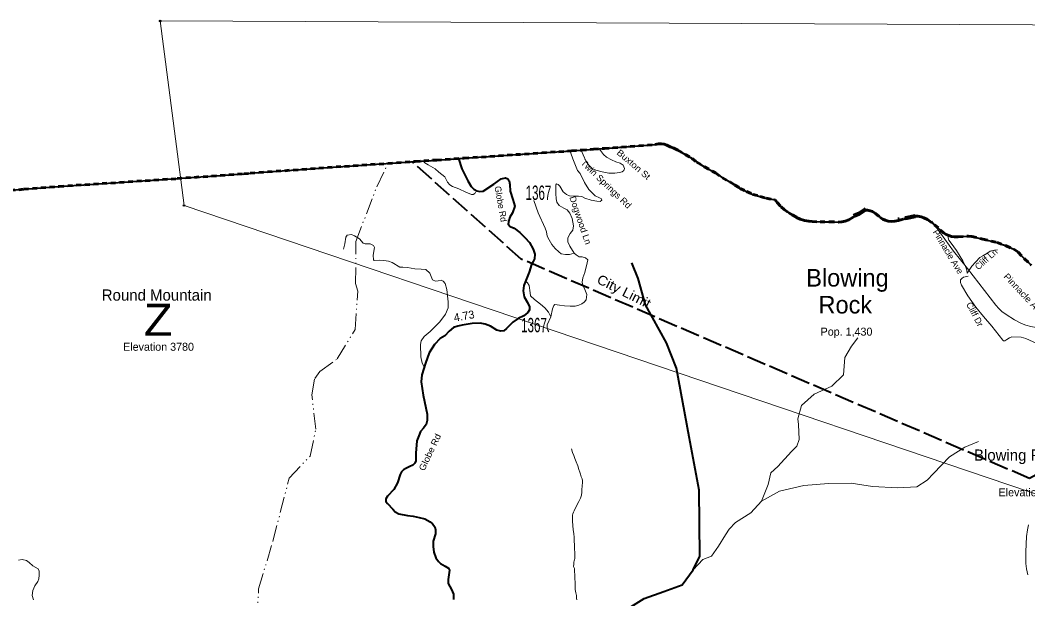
# Model space of a CAD drawing. Extents: x 354162 to 401331, y 224837 to 267610.
# Drawn here: x 366822 to 369970, y 265022 to 266830 of the extents above; entities that cross this region are included whole.
import ezdxf
from ezdxf.enums import TextEntityAlignment as Align

# ---------------------------------------------------------------- set-up
doc = ezdxf.new("R2010")
doc.units = 0
doc.header["$LTSCALE"] = 10
doc.header["$PDMODE"] = 32
doc.header["$PDSIZE"] = 5
for name, pattern in [('DASH_DOUBLE_DOT', [9.2, 5, -1.2, 0.3, -1.2, 0.3, -1.2]), ('LONG_DASHED', [7.5, 6, -1.5]), ('SHORT_DASHED', [2.7, 1.5, -1.2])]:
    doc.linetypes.add(name, pattern=pattern)
for name, color, linetype in [('1', 7, 'Continuous'), ('13', 7, 'Continuous'), ('9', 7, 'Continuous')]:
    doc.layers.add(name, color=color, linetype=linetype)
for name, color, linetype, lineweight in [('10', 7, 'Continuous', 13), ('11', 7, 'Continuous', 40), ('17', 7, 'Continuous', 25), ('19', 7, 'Continuous', 25), ('3', 7, 'Continuous', 158), ('32', 7, 'Continuous', 25), ('35', 7, 'Continuous', 13), ('48', 7, 'LONG_DASHED', 40), ('49', 7, 'LONG_DASHED', 40), ('52', 7, 'SHORT_DASHED', 60), ('53', 7, 'Continuous', 40), ('59', 7, 'DASH_DOUBLE_DOT', 13), ('62', 7, 'Continuous', 13), ('63', 7, 'Continuous', 13), ('8', 7, 'Continuous', 25)]:
    doc.layers.add(name, color=color, linetype=linetype, lineweight=lineweight)

msp = doc.modelspace()

# ---------------------------------------------------------------- linework, layer by layer
at = {"layer": '1'}
for p in [(367259.71, 266827.06), (367334.16, 266250.64)]:
    msp.add_point(p, dxfattribs=at)
at = {"layer": '3'}
msp.add_line((369570.13, 266207.82), (369567.28, 266207.27), dxfattribs=at)
for points in [[(369463.81, 266239.71), (369459.94, 266236.11), (369441.94, 266224.61), (369428.19, 266219.11), (369426.03, 266218.49)], [(369617.63, 266217.33), (369592.44, 266212.11), (369586.68, 266211)], [(369567.28, 266207.27), (369566.44, 266207.11), (369563.55, 266207.04)]]:
    msp.add_lwpolyline(points, dxfattribs=at)
at = {"layer": '32', "lineweight": 40}
for points in [[(368190.92, 266397.15), (368202.2, 266365.12), (368220.47, 266327.38), (368230.76, 266309.66), (368239.32, 266301.66), (368249.03, 266295.94), (368257.6, 266294.23), (368268.45, 266295.37), (368302.15, 266317.09), (368325, 266333.67), (368338.14, 266336.53), (368344.99, 266333.67), (368350.13, 266327.38), (368351.85, 266315.95), (368352.99, 266295.37), (368360.99, 266269.65), (368367.84, 266248.49), (368360.42, 266227.91), (368351.28, 266213.62), (368348.42, 266203.9), (368346.71, 266191.9), (368352.99, 266185.04), (368365.49, 266179.69), (368382.62, 266166.54), (368398.61, 266150.53), (368413.47, 266135.1), (368424.89, 266114.52), (368430.03, 266099.08), (368428.89, 266083.65), (368424.73, 266075.59)], [(368424.73, 266075.59), (368419.75, 266065.92), (368412.32, 266042.49), (368395.76, 266000.18), (368393.47, 265984.17), (368396.92, 265965.15), (368406.63, 265947.42), (368413.49, 265934.27), (368413.49, 265924.56), (368408.35, 265915.98), (368395.78, 265906.26), (368378.07, 265897.69), (368361.51, 265886.25), (368341.52, 265866.82), (368333.14, 265859.4), (368323.43, 265857.68), (368311.44, 265861.11), (368290.88, 265873.69), (368274.88, 265879.4), (368258.89, 265882.83), (368234.33, 265882.26), (368202.34, 265876.55), (368189.2, 265873.69), (368175.5, 265869.11), (368162.36, 265857.68), (368148.65, 265843.96), (368133.8, 265835.39), (368116.66, 265816.52), (368099.59, 265790.58), (368088.17, 265757.99), (368076.75, 265721.97), (368074.46, 265700.25), (368081.32, 265657.95), (368093.88, 265598.3), (368093.31, 265579.43)], [(368093.31, 265579.43), (368090.46, 265566.86), (368081.89, 265554.85), (368072.75, 265544.56), (368067.04, 265531.41), (368060.75, 265515.41), (368058.47, 265476.53), (368058.06, 265453.36), (368054.64, 265445.35), (368048.93, 265439.07), (368039.22, 265435.64), (368027.22, 265429.35), (368019.22, 265425.35), (368013.51, 265419.06), (368008.94, 265410.48), (368000.95, 265384.76), (367988.95, 265363.03), (367969.53, 265342.45), (367964.39, 265334.45), (367964.39, 265326.45), (367970.1, 265319.59), (367986.53, 265301.62), (367993.96, 265294.19), (368004.81, 265287.33), (368031.66, 265282.18), (368049.94, 265279.9), (368068.79, 265276.47), (368085.92, 265271.32), (368103.06, 265262.75), (368109.91, 265256.46), (368117.34, 265247.31), (368119.62, 265237.02), (368119.62, 265224.45), (368112.77, 265202.15), (368112.77, 265185), (368113.91, 265167.28), (368120.76, 265150.13), (368128.76, 265138.69), (368135.62, 265131.83), (368149.32, 265124.4), (368160.18, 265117.54), (368162.89, 265111.05), (368158.89, 265082.46), (368159.46, 265069.32), (368169.17, 265051.59), (368175.45, 265036.73), (368176.03, 265019.58)]]:
    msp.add_lwpolyline(points, dxfattribs=at)
at = {"layer": '35'}
for points in [[(368552.33, 266101.74), (368539.08, 266123.48), (368533.25, 266137.28), (368533.25, 266149.48), (368540.67, 266162.74), (368548.62, 266173.88), (368550.74, 266186.61), (368546.5, 266209.95), (368539.08, 266226.92), (368530.6, 266237.53), (368520.53, 266242.3), (368505.69, 266250.79), (368498.27, 266260.87), (368496.14, 266271.48), (368495.61, 266287.92), (368495.08, 266315.5), (368497.74, 266318.52), (368502.51, 266316.4), (368507.81, 266310.57), (368517.88, 266293.06), (368528.48, 266284.57), (368538.02, 266280.33), (368551.28, 266279.8), (368566.65, 266279.8), (368576.19, 266278.74), (368586.26, 266273.97), (368605.34, 266267.07), (368623.89, 266263.89), (368633.43, 266262.83), (368639.26, 266267.07), (368636.61, 266272.37), (368631.84, 266274.5), (368618.59, 266280.86), (368611.17, 266287.76), (368598.45, 266300.49), (368585.2, 266322.23), (368570.89, 266350.35), (368562.94, 266359.9), (368554.99, 266381.11), (368548.63, 266395.97), (368541.73, 266414), (368538.93, 266420.86)], [(368574.14, 266423.26), (368580.72, 266408.55), (368590.26, 266387.87), (368598.21, 266376.2), (368609.34, 266366.12), (368619.95, 266361.35), (368640.62, 266355.51), (368661.29, 266351.27), (368679.31, 266351.27), (368694.68, 266353.39), (368702.63, 266356.04), (368707.41, 266360.28), (368709.53, 266366.65), (368705.81, 266376.2), (368696.8, 266383.09), (368683.02, 266387.34), (368669.24, 266393.17), (368653.34, 266401.66), (368643.8, 266409.61), (368634.79, 266422.35), (368631.22, 266427.7)], [(368244.08, 266292.48), (368241.96, 266288.24), (368237.19, 266285.05), (368232.42, 266284.52), (368213.87, 266291.95), (368192.67, 266303.09), (368172.52, 266309.98), (368164.57, 266315.29), (368156.62, 266323.25), (368148.67, 266339.69), (368129.59, 266354.54), (368118.99, 266365.15), (368096.2, 266377.35), (368086.66, 266383.72), (368081.34, 266389.7)], [(368426.71, 266266.7), (368440.49, 266227.98), (368461.69, 266180.24), (368465.93, 266168.57), (368468.05, 266154.78), (368474.41, 266143.11), (368482.89, 266128.79), (368493.49, 266116.59), (368504.63, 266105.98), (368512.05, 266099.61), (368525.3, 266097.49), (368538.55, 266097.49), (368552.33, 266101.74)], [(368084.11, 265746.45), (368077.75, 265758.12), (368074.04, 265777.75), (368072.97, 265816.47), (368074.57, 265828.14), (368084.11, 265840.87), (368102.66, 265856.78), (368132.87, 265887.55), (368150.36, 265910.89), (368159.37, 265931.04), (368159.37, 265949.61), (368155.13, 265987.8), (368149.35, 266006.56), (368143.52, 266013.99), (368137.69, 266017.17), (368128.15, 266015.58), (368119.14, 266014.52), (368110.66, 266018.76), (368105.89, 266028.31), (368101.65, 266039.45), (368089.46, 266050.59), (368075.14, 266052.18), (368055, 266053.24), (368032.21, 266056.42), (368017.37, 266058.01), (368008.36, 266058.01), (367983.97, 266072.33), (367972.84, 266077.11), (367958.53, 266079.23), (367943.69, 266080.29), (367927.79, 266078.7), (367925.67, 266080.82), (367924.61, 266095.67), (367928.85, 266119.54), (367925.67, 266125.38), (367915.07, 266130.68), (367900.23, 266131.21), (367893.86, 266133.34), (367882.2, 266146.6), (367866.3, 266155.61), (367856.76, 266160.39), (367844.04, 266158.27), (367839.8, 266151.9), (367836.62, 266131.21), (367832.38, 266114.24)], [(369720.61, 266154.54), (369720.95, 266149.82), (369722.63, 266142.74), (369730.04, 266132.63), (369746.89, 266110.38), (369758.68, 266091.5), (369767.1, 266077.34), (369773.84, 266063.18), (369779.23, 266048.35), (369780.57, 266038.91)], [(368552.33, 266101.74), (368558.64, 266096.01), (368568.71, 266090.71), (368577.2, 266090.18), (368587.8, 266087), (368595.22, 266081.16), (368593.63, 266071.61), (368585.68, 266040.85), (368579.85, 266024.94), (368577.72, 266011.14), (368579.31, 266001.8), (368586.2, 265988.54), (368592.03, 265972.63), (368589.91, 265955.66), (368584.08, 265948.76), (368576.13, 265943.46), (368567.12, 265939.21), (368555.46, 265936.56), (368540.62, 265936.56), (368522.6, 265937.09), (368507.23, 265939.74), (368492.38, 265941.34), (368489.2, 265938.68), (368484.96, 265927.54), (368479.66, 265903.14), (368468, 265878.21), (368468.1, 265868.94), (368470.75, 265860.99), (368473.93, 265855.68)], [(369780.57, 266038.91), (369795.06, 266061.16), (369806.18, 266073.97), (369819.65, 266088.13), (369829.42, 266093.86), (369841.21, 266100.6), (369852.33, 266107.68), (369865.13, 266111.05), (369875.23, 266112.4)], [(369783.27, 266029.81), (369769.2, 266026.56), (369763.22, 266022.62), (369759.53, 266017.98), (369759.7, 266010.38), (369762.92, 266002.1), (369782.66, 265968.34), (369807, 265933.17), (369831.19, 265904.08), (369857.7, 265873.51), (369891.34, 265829.43), (369893.65, 265827.96), (369897.45, 265828.05), (369904.19, 265832), (369912.42, 265837.5), (369919.19, 265840.7), (369948.84, 265839.08), (369963.36, 265834.85), (370039.31, 265800.84), (370056.38, 265784.5), (370064.04, 265781.64), (370073.92, 265781.1)], [(368479.66, 265903.14), (368472.87, 265917.21), (368461.21, 265931), (368447.42, 265942.14), (368428.34, 265956.99), (368416.68, 265968.66), (368415.09, 265978.21), (368412.44, 266000.49), (368406.61, 266009.51), (368400.25, 266013.75)], [(366863.88, 265018.67), (366859.93, 265032.22), (366862.18, 265048.31), (366867.83, 265062.43), (366877.42, 265075.98), (366880.24, 265084.45), (366881.93, 265096.3), (366881.37, 265108.73), (366878.55, 265115.5), (366862.18, 265124.54), (366850.34, 265135.83), (366841.87, 265142.04), (366828.33, 265144.3), (366817.05, 265143.17)]]:
    msp.add_lwpolyline(points, dxfattribs=at)
at = {"layer": '48'}
for points in [[(368046.52, 266387.31), (368123.21, 266392.58), (368208.16, 266398.32), (368208.95, 266398.37), (368544.67, 266421.25), (368575.88, 266423.39), (368613.41, 266426.31), (368646.91, 266428.92), (368805.44, 266441.26), (368816.47, 266443.24), (368825.01, 266443.08), (368833.51, 266441.93), (368841.95, 266439.24), (368852.17, 266434.06), (368863.53, 266429.31), (368876.15, 266423.33), (368921.51, 266397.64), (368935.68, 266386.09), (368960.16, 266371.88), (368994.14, 266352.16), (369015.57, 266337.23), (369040.59, 266322.99), (369054.95, 266314.4), (369071.56, 266304.06), (369091.37, 266294.16), (369111.15, 266285.29), (369134.08, 266279.1), (369152.21, 266273.49), (369180.2, 266268.1), (369186.63, 266259.45), (369199.69, 266245.9), (369208.09, 266238.3), (369222.74, 266227.54), (369233.35, 266221), (369247.61, 266213.51), (369258.7, 266208.22), (369271.76, 266204.18), (369285.64, 266201.4), (369295.96, 266200.24), (369320.98, 266199.57), (369350.6, 266199.38), (369378.31, 266198.8), (369389.21, 266199.67), (369399.29, 266201.88), (369410.77, 266206.2), (369424.6, 266214.18), (369442.03, 266226.39), (369453.21, 266232.83), (369458.98, 266234.84), (369463.3, 266235.71), (369469.35, 266236.09), (369477.61, 266234.36), (369484.09, 266231.48), (369493.79, 266225.14), (369508.43, 266213.6), (369516.84, 266207.84), (369524.14, 266204.28), (369533.59, 266201.2), (369543.68, 266200.44), (369554.15, 266201.3), (369566.2, 266203.51), (369583.63, 266208.6)], [(370626.32, 265931.26), (370584.48, 265844.47), (370459.14, 265644.57), (370418.99, 265588.71), (370314.21, 265558.33), (370239.78, 265499.53), (370128.15, 265479.93), (369975.38, 265397.61), (368387.54, 266082.85), (368046.52, 266387.31)], [(369583.63, 266208.6), (369607.49, 266215.62), (369615.17, 266217.26), (369626.07, 266216.77), (369636.25, 266215.04), (369645.28, 266212.35), (369656.56, 266206.59), (369678.17, 266190.34), (369697.23, 266173.23), (369706.26, 266165.45), (369714.57, 266159.87), (369723.4, 266156.51), (369731.08, 266154.11), (369739.58, 266152.86), (369752.36, 266152.76), (369784.05, 266154.68), (369794.8, 266153.63), (369829.33, 266145.65), (369873.63, 266135.16), (369902.36, 266124.89), (369925.52, 266113.89), (369939.76, 266104.32), (369959.74, 266083.65), (369979.66, 266064.24)]]:
    msp.add_lwpolyline(points, dxfattribs=at)
at = {"layer": '49'}
for points in [[(368046.52, 266387.31), (368123.21, 266392.58), (368208.16, 266398.32), (368208.95, 266398.37), (368544.67, 266421.25), (368575.88, 266423.39), (368613.41, 266426.31), (368646.91, 266428.92), (368805.44, 266441.26), (368816.47, 266443.24), (368825.01, 266443.08), (368833.51, 266441.93), (368841.95, 266439.24), (368852.17, 266434.06), (368863.53, 266429.31), (368876.15, 266423.33), (368921.51, 266397.64), (368935.68, 266386.09), (368960.16, 266371.88), (368994.14, 266352.16), (369015.57, 266337.23), (369040.59, 266322.99), (369054.95, 266314.4), (369071.56, 266304.06), (369091.37, 266294.16), (369111.15, 266285.29), (369134.08, 266279.1), (369152.21, 266273.49), (369180.2, 266268.1), (369186.63, 266259.45), (369199.69, 266245.9), (369208.09, 266238.3), (369222.74, 266227.54), (369233.35, 266221), (369247.61, 266213.51), (369258.7, 266208.22), (369271.76, 266204.18), (369285.64, 266201.4), (369295.96, 266200.24), (369320.98, 266199.57), (369350.6, 266199.38), (369378.31, 266198.8), (369389.21, 266199.67), (369399.29, 266201.88), (369410.77, 266206.2), (369424.6, 266214.18), (369442.03, 266226.39), (369453.21, 266232.83), (369458.98, 266234.84), (369463.3, 266235.71), (369469.35, 266236.09), (369477.61, 266234.36), (369484.09, 266231.48), (369493.79, 266225.14), (369508.43, 266213.6), (369516.84, 266207.84), (369524.14, 266204.28), (369533.59, 266201.2), (369543.68, 266200.44), (369554.15, 266201.3), (369566.2, 266203.51), (369583.63, 266208.6)], [(370626.32, 265931.26), (370584.48, 265844.47), (370459.14, 265644.57), (370418.99, 265588.71), (370314.21, 265558.33), (370239.78, 265499.53), (370128.15, 265479.93), (369975.38, 265397.61), (368387.54, 266082.85), (368046.52, 266387.31)], [(369583.63, 266208.6), (369607.49, 266215.62), (369615.17, 266217.26), (369626.07, 266216.77), (369636.25, 266215.04), (369645.28, 266212.35), (369656.56, 266206.59), (369678.17, 266190.34), (369697.23, 266173.23), (369706.26, 266165.45), (369714.57, 266159.87), (369723.4, 266156.51), (369731.08, 266154.11), (369739.58, 266152.86), (369752.36, 266152.76), (369784.05, 266154.68), (369794.8, 266153.63), (369829.33, 266145.65), (369873.63, 266135.16), (369902.36, 266124.89), (369925.52, 266113.89), (369939.76, 266104.32), (369959.74, 266083.65), (369979.66, 266064.24)]]:
    msp.add_lwpolyline(points, dxfattribs=at)
at = {"layer": '52'}
for points in [[(366549.07, 266278.31), (366833.41, 266301.25), (366943.78, 266310.16), (367312.65, 266334.51), (367520.43, 266349.95), (367540.73, 266351.46), (367754.94, 266367.19), (368056.42, 266387.99), (368123.21, 266392.58), (368208.16, 266398.32), (368208.95, 266398.37), (368544.67, 266421.25), (368575.88, 266423.39), (368613.41, 266426.31), (368646.91, 266428.92), (368805.44, 266441.26), (368816.47, 266443.24), (368825.01, 266443.08), (368833.51, 266441.93), (368841.95, 266439.24), (368852.17, 266434.06), (368863.53, 266429.31), (368876.15, 266423.33), (368921.51, 266397.64), (368935.68, 266386.09), (368960.16, 266371.88), (368994.14, 266352.16), (369015.57, 266337.23), (369040.59, 266322.99), (369054.95, 266314.4), (369071.56, 266304.06), (369091.37, 266294.16), (369111.15, 266285.29), (369134.08, 266279.1), (369152.21, 266273.49), (369180.2, 266268.1)], [(369180.2, 266268.1), (369186.63, 266259.45), (369199.69, 266245.9), (369208.09, 266238.3), (369222.74, 266227.54), (369233.35, 266221), (369247.61, 266213.51), (369258.7, 266208.22), (369271.76, 266204.18), (369285.64, 266201.4), (369295.96, 266200.24), (369320.98, 266199.57), (369350.6, 266199.38), (369378.31, 266198.8), (369389.21, 266199.67), (369399.29, 266201.88), (369410.77, 266206.2), (369424.6, 266214.18), (369442.03, 266226.39), (369453.21, 266232.83), (369458.98, 266234.84), (369463.3, 266235.71), (369469.35, 266236.09), (369477.61, 266234.36), (369484.09, 266231.48), (369493.79, 266225.14), (369508.43, 266213.6), (369516.84, 266207.84), (369524.14, 266204.28), (369533.59, 266201.2), (369543.68, 266200.44), (369554.15, 266201.3), (369566.2, 266203.51), (369583.63, 266208.6)], [(369583.63, 266208.6), (369607.49, 266215.62), (369615.17, 266217.26), (369626.07, 266216.77), (369636.25, 266215.04), (369645.28, 266212.35), (369656.56, 266206.59), (369678.17, 266190.34), (369697.23, 266173.23), (369706.26, 266165.45), (369714.57, 266159.87), (369723.4, 266156.51), (369731.08, 266154.11), (369739.58, 266152.86), (369752.36, 266152.76), (369784.05, 266154.68), (369794.8, 266153.63), (369829.33, 266145.65), (369873.63, 266135.16), (369902.36, 266124.89), (369925.52, 266113.89), (369939.76, 266104.32), (369959.74, 266083.65), (369979.66, 266064.24)]]:
    msp.add_lwpolyline(points, dxfattribs=at)
at = {"layer": '53'}
for points in [[(366549.07, 266278.31), (366833.41, 266301.25), (366943.78, 266310.16), (367312.65, 266334.51), (367520.43, 266349.95), (367540.73, 266351.46), (367754.94, 266367.19), (368056.42, 266387.99), (368123.21, 266392.58), (368208.16, 266398.32), (368208.95, 266398.37), (368544.67, 266421.25), (368575.88, 266423.39), (368613.41, 266426.31), (368646.91, 266428.92), (368805.44, 266441.26), (368816.47, 266443.24), (368825.01, 266443.08), (368833.51, 266441.93), (368841.95, 266439.24), (368852.17, 266434.06), (368863.53, 266429.31), (368876.15, 266423.33), (368921.51, 266397.64), (368935.68, 266386.09), (368960.16, 266371.88), (368994.14, 266352.16), (369015.57, 266337.23), (369040.59, 266322.99), (369054.95, 266314.4), (369071.56, 266304.06), (369091.37, 266294.16), (369111.15, 266285.29), (369134.08, 266279.1), (369152.21, 266273.49), (369180.2, 266268.1), (369186.63, 266259.45), (369199.69, 266245.9), (369208.09, 266238.3), (369222.74, 266227.54), (369233.35, 266221), (369247.61, 266213.51), (369258.7, 266208.22), (369271.76, 266204.18), (369285.64, 266201.4), (369295.96, 266200.24), (369320.98, 266199.57), (369350.6, 266199.38), (369378.31, 266198.8), (369389.21, 266199.67), (369399.29, 266201.88), (369410.77, 266206.2), (369424.6, 266214.18), (369442.03, 266226.39), (369453.21, 266232.83), (369458.98, 266234.84), (369463.3, 266235.71), (369469.35, 266236.09), (369477.61, 266234.36), (369484.09, 266231.48), (369493.79, 266225.14), (369508.43, 266213.6), (369516.84, 266207.84), (369524.14, 266204.28), (369533.59, 266201.2), (369543.68, 266200.44), (369554.15, 266201.3), (369566.2, 266203.51), (369583.63, 266208.6)], [(369583.63, 266208.6), (369607.49, 266215.62), (369615.17, 266217.26), (369626.07, 266216.77), (369636.25, 266215.04), (369645.28, 266212.35), (369656.56, 266206.59), (369678.17, 266190.34), (369697.23, 266173.23), (369706.26, 266165.45), (369714.57, 266159.87), (369723.4, 266156.51), (369731.08, 266154.11), (369739.58, 266152.86), (369752.36, 266152.76), (369784.05, 266154.68), (369794.8, 266153.63), (369829.33, 266145.65), (369873.63, 266135.16), (369902.36, 266124.89), (369925.52, 266113.89), (369939.76, 266104.32), (369959.74, 266083.65), (369979.66, 266064.24)]]:
    msp.add_lwpolyline(points, dxfattribs=at)
at = {"layer": '59'}
msp.add_lwpolyline([(367004.62, 264657.03), (367142.69, 264681.28), (367185.66, 264674.41), (367253.62, 264647.03), (367340.81, 264680.31), (367521.56, 264685.72), (367527.5, 264702.66), (367551.44, 264764.16), (367566.97, 265053), (367611.78, 265202.19), (367662.69, 265399.28), (367728.22, 265468.03), (367745.59, 265551.72), (367733.38, 265659.03), (367742.22, 265709.88), (367758.06, 265731.56), (367812.62, 265771.5), (367868.41, 265863.44), (367876.94, 265983.34), (367869.94, 266006.47), (367870.84, 266138.53), (367936.38, 266309.31), (367971.67, 266382.15)], dxfattribs=at)
at = {"layer": '59', "linetype": 'Continuous', "lineweight": 40}
msp.add_lwpolyline([(368691.23, 264972.8), (368770.94, 265022.91), (368832.34, 265044.81), (368889.54, 265065.9), (368924.19, 265112.92), (368945, 265155.53), (368942.84, 265361.66), (368911.75, 265528.41), (368871.81, 265742.31), (368841.03, 265821.97), (368775.5, 265940.34), (368752.34, 266022.84), (368733.12, 266071.25)], dxfattribs=at)
at = {"layer": '62'}
for points in [[(369669.51, 266201.25), (369737.75, 266108.31), (369781.66, 266053.44), (369870.06, 265938.81), (369878.59, 265929.06), (369888.66, 265919.5), (369901.75, 265909.59), (369927.97, 265893.16), (369949.91, 265882.16), (369963.31, 265877.16), (369978.88, 265872.72), (370012.69, 265866.31), (370055.38, 265862.66)], [(368924.19, 265112.92), (368954.29, 265144.55), (368981.39, 265155.1), (369003.96, 265186.73), (369025.04, 265221.37), (369037.08, 265239.45), (369056.65, 265260.53), (369104.82, 265290.66), (369137.93, 265326.81), (369159.01, 265379.53), (369166.53, 265415.68), (369189.11, 265435.26), (369231.26, 265481.95), (369247.81, 265498.52), (369255.34, 265519.61), (369253.84, 265566.3), (369250.8, 265584.05), (369262.84, 265626.23), (369301.97, 265660.87), (369357.67, 265686.48), (369393.79, 265721.12), (369398.31, 265775.34), (369419.38, 265811.49), (369438.95, 265837.1)], [(368544.41, 265490.16), (368547.75, 265479.09), (368551.12, 265469.25), (368555.19, 265460), (368558.53, 265449.5), (368563.72, 265437.78), (368567.06, 265426.09), (368569.88, 265417.5), (368572.16, 265411.34), (368575, 265403.31), (368577.28, 265397.16), (368578.34, 265391.62), (368578.19, 265386.16), (368577.84, 265373.97), (368576.94, 265363), (368576.75, 265355.09), (368575.25, 265345.38), (368572.56, 265336.28), (368567.41, 265325.44), (368563.53, 265318.22), (368560.97, 265313.41), (368555.81, 265303.78), (368552.59, 265296.56), (368550.66, 265292.34), (368548.66, 265287.5), (368547.34, 265283.28), (368547.22, 265279), (368547.47, 265265.59), (368548.91, 265250.31), (368549.81, 265238.69), (368551.88, 265225.22), (368552.16, 265214.22), (368553.09, 265202.59), (368553.34, 265189.78), (368554.22, 265177.56), (368555.19, 265167.16), (368554.84, 265154.38), (368554.66, 265147.66), (368553.97, 265144.03), (368552.62, 265140.38), (368551.91, 265136.12), (368551.16, 265130.66), (368550.94, 265123.34), (368553.19, 265117.19), (368553.69, 265112.91), (368554.19, 265108), (368554.47, 265095.81), (368554.81, 265085.41), (368555.69, 265072.59), (368556.03, 265062.81), (368556.28, 265050.62), (368557.84, 265040.81), (368559.44, 265032.22), (368560.47, 265024.28), (368560.94, 265018.75)], [(369137.93, 265326.81), (369193.6, 265358.11), (369270.36, 265376.19), (369347.13, 265382.21), (369417.88, 265383.72), (369484.11, 265373.18), (369562.38, 265368.66), (369622.59, 265371.67), (369655.71, 265392.76), (369675.27, 265413.84), (369724.95, 265465.06), (369773.12, 265495.18), (369815.26, 265513.26)], [(369971.88, 265253.09), (369968.22, 265237.88), (369965.78, 265216.78), (369963.34, 265168.97), (369963.34, 265132.75), (369965.47, 265115.19), (369970.03, 265096.44)]]:
    msp.add_lwpolyline(points, dxfattribs=at)
at = {"layer": '63'}
msp.add_line((367334.16, 266250.64), (370922.2, 265035.18), dxfattribs=at)
msp.add_lwpolyline([(371021.78, 265918.99), (371119.81, 266809.82), (367259.71, 266827.06), (367334.16, 266250.64)], dxfattribs=at)

# ---------------------------------------------------------------- texts
at = {"layer": '10'}
for s, rotation, width, p in [('Buxton St', 319.498, 1.1, (368732.11, 266371.13)), ('Twin Springs Rd', 316.179, 1.05, (368645.53, 266310.55)), ('Dogwood Ln', 288.834, 1.05, (368562.74, 266201.41)), ('Pinnacle Ave', 313.211, 1.1, (369951.29, 265964.75))]:
    msp.add_text(s, height=20, rotation=rotation, dxfattribs=dict(at, width=width)).set_placement(p, align=Align.CENTER)
for s, rotation, p in [('Pinnacle Ave', 301.189, (369711.92, 266100.88)), ('Cliff Ln', 41.749, (369846.06, 266075.45)), ('Cliff Dr', 297.989, (369795.29, 265905.96))]:
    msp.add_text(s, height=20, rotation=rotation, dxfattribs=at).set_placement(p, align=Align.CENTER)
at = {"layer": '11'}
msp.add_text('Globe Rd', height=20, rotation=280.154, dxfattribs=at).set_placement((368303.84, 266309.31))
at = {"layer": '11', "width": 1.1}
msp.add_text('Globe Rd', height=20, rotation=64.581, dxfattribs=at).set_placement((368084.36, 265419.59))
at = {"layer": '13'}
for s, height, p in [('Round Mountain', 35, (367248.74, 265953.35)), ('Elevation 3780', 25, (367254.5, 265796.81)), ('Blowing Rock', 35, (369943.24, 265453.43)), ('Elevation 3780', 25, (369988.92, 265342.22))]:
    msp.add_text(s, height=height, dxfattribs=at).set_placement(p, align=Align.CENTER)
at = {"layer": '13', "width": 1.1}
msp.add_text('Z', height=100, dxfattribs=at).set_placement((367253.44, 265843.53), align=Align.CENTER)
at = {"layer": '17'}
msp.add_text('4.73', height=25, rotation=10.133, dxfattribs=at).set_placement((368210.93, 265893.32), align=Align.CENTER)
at = {"layer": '19', "width": 1.1}
msp.add_text('City Limit', height=30, rotation=333.262, dxfattribs=at).set_placement((368701.74, 265969.07), align=Align.CENTER)
at = {"layer": '8', "width": 0.6}
for p in [(368441.18, 266267.93), (368427.16, 265854.55)]:
    msp.add_text('1367', height=45, dxfattribs=at).set_placement(p, align=Align.CENTER)
at = {"layer": '9'}
for s, height, p in [('Blowing', 55, (369406.27, 265997.32)), ('Rock', 55, (369399.58, 265913.23)), ('Pop. 1,430', 25, (369403.29, 265844.02))]:
    msp.add_text(s, height=height, dxfattribs=at).set_placement(p, align=Align.CENTER)

doc.saveas('drawing.dxf')
